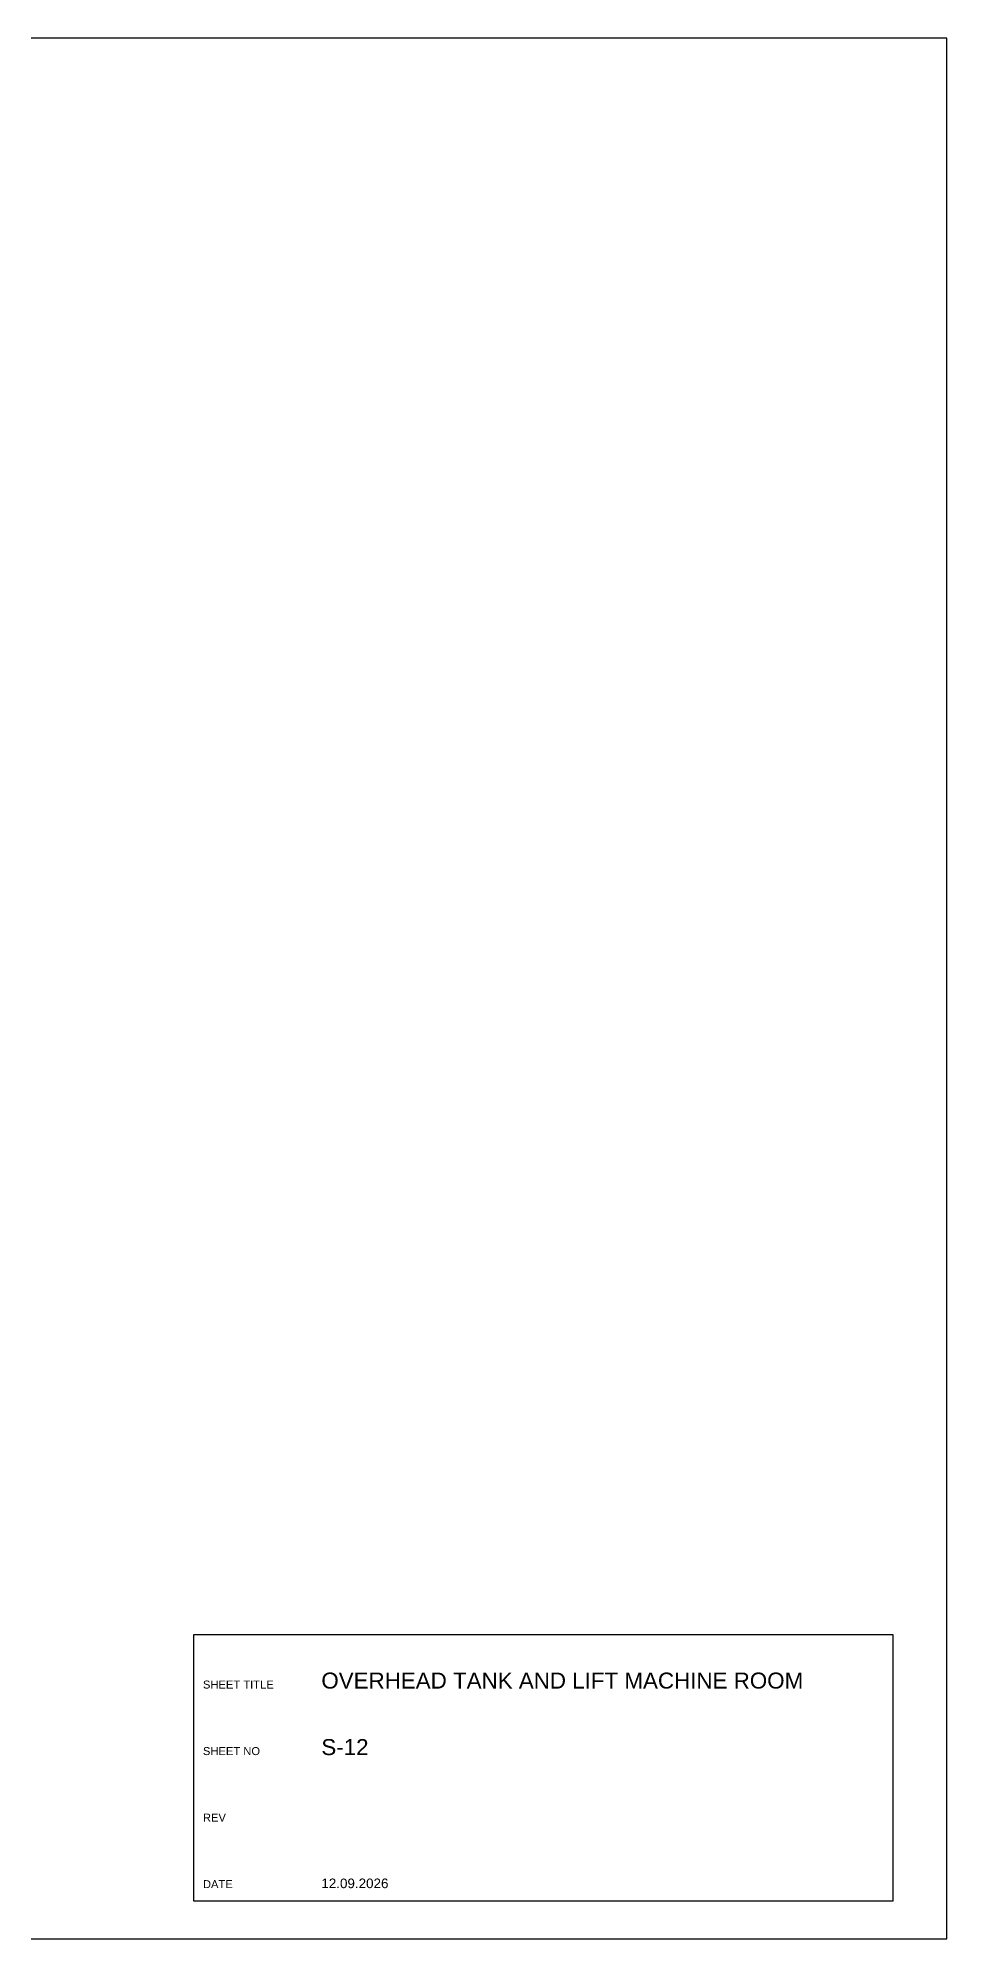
# Model space of a CAD drawing. Header units: millimetres. Extents: x 0 to 12841, y 0 to 594.
# Drawn here: x 12557 to 12841, y 0 to 594 of the extents above; entities that cross this region are included whole.
import ezdxf

# ---------------------------------------------------------------- set-up
doc = ezdxf.new("R2010")
doc.units = ezdxf.units.MM
doc.layers.add('FRAME', color=7, linetype='Continuous')
doc.layers.add('TITLE', color=7, linetype='Continuous')
doc.styles.add('Arial', font='arial.ttf')

msp = doc.modelspace()

# ---------------------------------------------------------------- linework, layer by layer
at = {"layer": 'FRAME'}
msp.add_lwpolyline([(12000, 0), (12841, 0), (12841, 594), (12000, 594)], close=True, dxfattribs=at)
at = {"layer": 'TITLE'}
for p, q in [((12678.41, 95.04), (12605.52, 95.04)), ((12605.52, 95.04), (12605.52, 53.46)), ((12751.29, 95.04), (12678.41, 95.04)), ((12824.18, 95.04), (12751.29, 95.04)), ((12824.18, 53.46), (12824.18, 95.04)), ((12605.52, 53.46), (12605.52, 11.88)), ((12824.18, 11.88), (12824.18, 53.46)), ((12605.52, 11.88), (12678.41, 11.88)), ((12678.41, 11.88), (12751.29, 11.88)), ((12751.29, 11.88), (12824.18, 11.88))]:
    msp.add_line(p, q, dxfattribs=at)

# ---------------------------------------------------------------- texts
at = {"layer": 'TITLE', "style": 'Arial'}
for s, height, p in [('OVERHEAD TANK AND LIFT MACHINE ROOM', 5, (12645.52, 78.25)), ('SHEET TITLE', 2.5, (12608.52, 78.25)), ('SHEET NO', 2.5, (12608.52, 57.46)), ('S-12', 5, (12645.52, 57.46)), ('REV', 2.5, (12608.52, 36.67)), ('DATE', 2.5, (12608.52, 15.88)), ('12.09.2026', 3, (12645.52, 15.88))]:
    msp.add_text(s, height=height, dxfattribs=at).set_placement(p)

doc.saveas('drawing.dxf')
